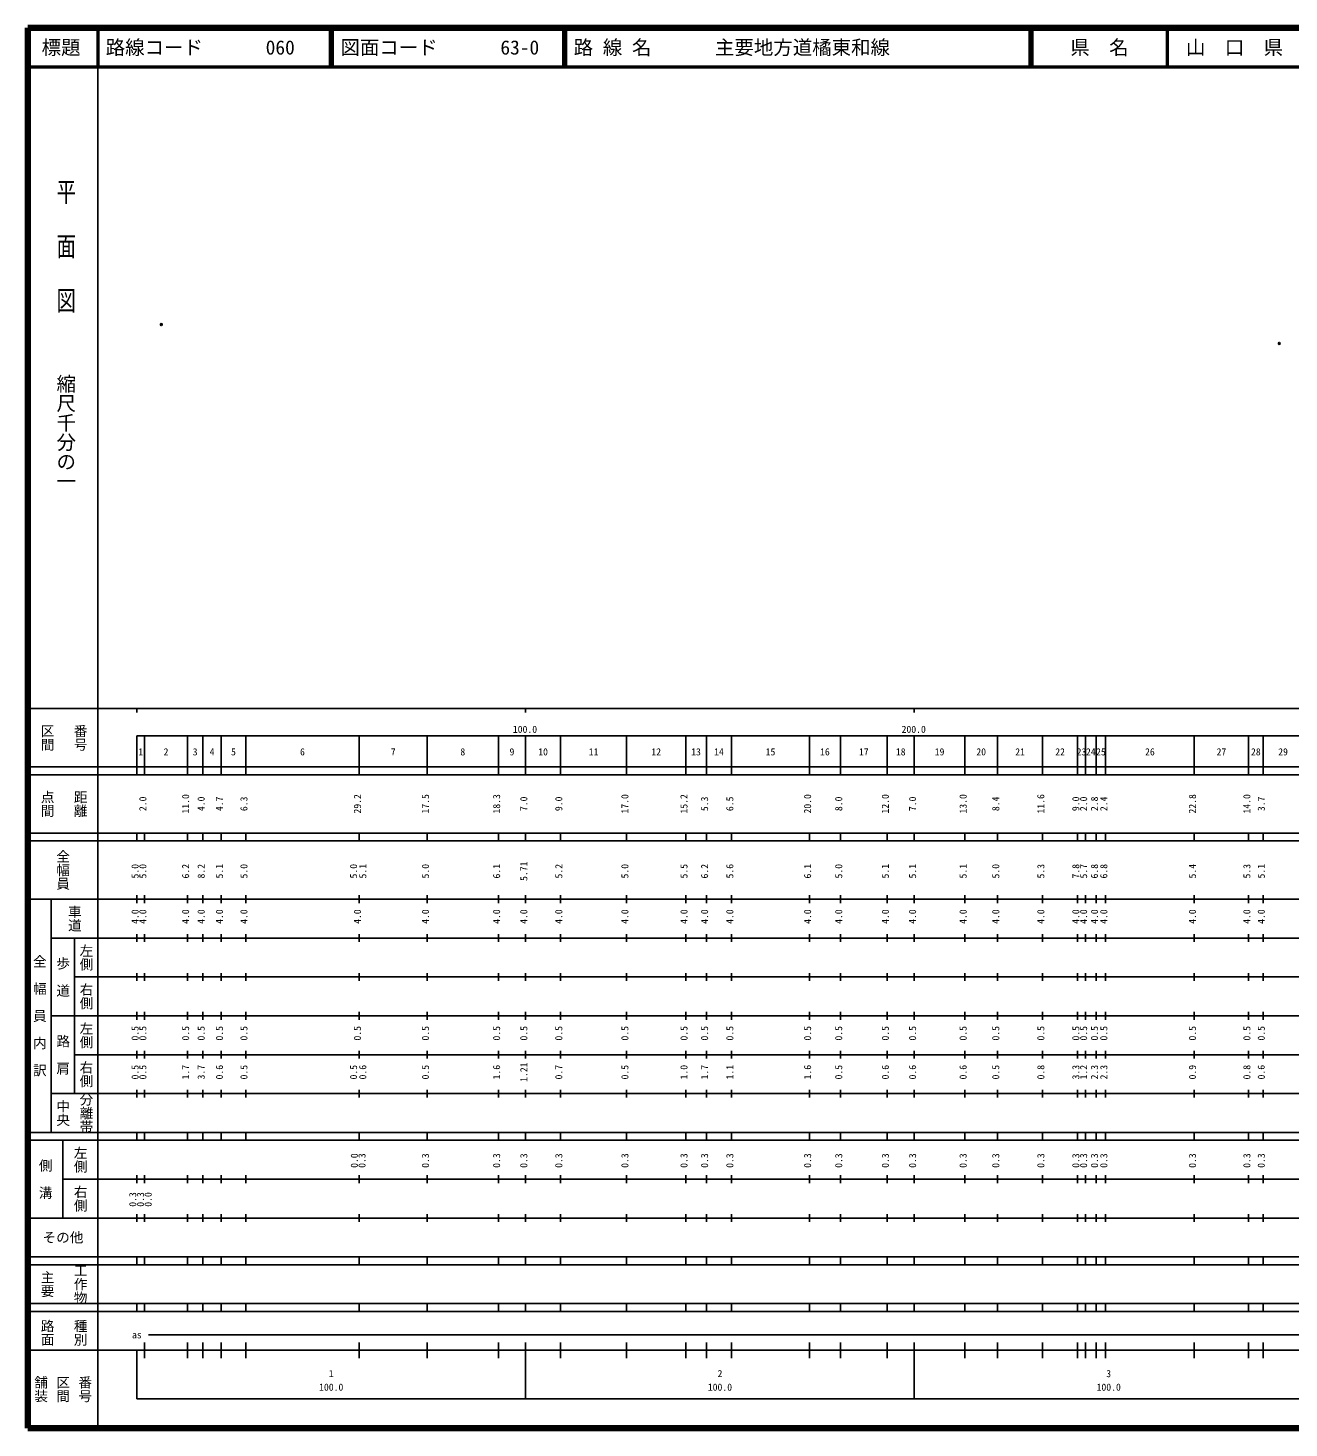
# Model space of a CAD drawing. Units: millimetres on the paper. Extents: x 40 to 680, y 20 to 380.
# Drawn here: x 40 to 364.4, y 20 to 380 of the extents above; entities that cross this region are included whole.
import ezdxf
from ezdxf.enums import TextEntityAlignment as Align

# ---------------------------------------------------------------- set-up
doc = ezdxf.new("R2010")
doc.units = ezdxf.units.MM
doc.header["$PDMODE"] = 32
doc.header["$PDSIZE"] = 0.5
doc.layers.add('M-OTRS', color=6, linetype='Continuous')
doc.layers.add('M-TTL-TXT', color=7, linetype='Continuous')
for name, color, linetype, lineweight in [('M-TTL', 2, 'Continuous', 140), ('M-TTL-BAND', 7, 'Continuous', 25), ('M-TTL-LINE', 7, 'Continuous', 50)]:
    doc.layers.add(name, color=color, linetype=linetype, lineweight=lineweight)
doc.styles.add('@ＭＳ ゴシック', font='')
doc.styles.add('ＭＳ ゴシック', font='')
doc.styles.get('@ＭＳ ゴシック').set_extended_font_data('@MS Gothic')
doc.styles.get('ＭＳ ゴシック').set_extended_font_data('MS Gothic')

msp = doc.modelspace()

# ---------------------------------------------------------------- linework, layer by layer
at = {"layer": 'M-OTRS'}
for p in [(74.3, 303.729), (361.888, 298.885)]:
    msp.add_point(p, dxfattribs=at)
at = {"layer": 'M-TTL'}
for p, q in [((40, 380), (40, 20)), ((680, 380), (40, 380)), ((40, 20), (680, 20))]:
    msp.add_line(p, q, dxfattribs=at)
at = {"layer": 'M-TTL-BAND'}
for p, q in [((58, 370), (58, 20)), ((40, 205), (579, 205)), ((68, 205), (68, 204)), ((168, 205), (168, 204)), ((268, 205), (268, 204)), ((68, 198), (579, 198)), ((68, 198), (68, 188)), ((70, 188), (70, 198)), ((81, 188), (81, 198)), ((85, 188), (85, 198)), ((89.7, 188), (89.7, 198)), ((96, 188), (96, 198)), ((125.2, 188), (125.2, 198)), ((142.7, 188), (142.7, 198)), ((161, 188), (161, 198)), ((168, 188), (168, 198)), ((177, 188), (177, 198)), ((194, 188), (194, 198)), ((209.2, 188), (209.2, 198)), ((214.5, 188), (214.5, 198)), ((221, 188), (221, 198)), ((241, 188), (241, 198)), ((249, 188), (249, 198)), ((261, 188), (261, 198)), ((268, 188), (268, 198)), ((281, 188), (281, 198)), ((289.4, 188), (289.4, 198)), ((301, 188), (301, 198)), ((310, 188), (310, 198)), ((312, 188), (312, 198)), ((314.8, 188), (314.8, 198)), ((317.2, 188), (317.2, 198)), ((340, 188), (340, 198)), ((354, 188), (354, 198)), ((357.7, 188), (357.7, 198)), ((40, 190), (579, 190)), ((40, 188), (579, 188)), ((40, 173), (579, 173)), ((68, 171), (68, 173)), ((70, 171), (70, 173)), ((81, 171), (81, 173)), ((85, 171), (85, 173)), ((89.7, 171), (89.7, 173)), ((96, 171), (96, 173)), ((125.2, 171), (125.2, 173)), ((142.7, 171), (142.7, 173)), ((161, 171), (161, 173)), ((168, 171), (168, 173)), ((177, 171), (177, 173)), ((194, 171), (194, 173)), ((209.2, 171), (209.2, 173)), ((214.5, 171), (214.5, 173)), ((221, 171), (221, 173)), ((241, 171), (241, 173)), ((249, 171), (249, 173)), ((261, 171), (261, 173)), ((268, 171), (268, 173)), ((281, 171), (281, 173)), ((289.4, 171), (289.4, 173)), ((301, 171), (301, 173)), ((310, 171), (310, 173)), ((312, 171), (312, 173)), ((314.8, 171), (314.8, 173)), ((317.2, 171), (317.2, 173)), ((340, 171), (340, 173)), ((354, 171), (354, 173)), ((357.7, 171), (357.7, 173)), ((40, 171), (579, 171)), ((40, 156), (579, 156)), ((46, 96), (46, 156)), ((68, 155), (68, 157)), ((70, 155), (70, 157)), ((81, 155), (81, 157)), ((85, 155), (85, 157)), ((89.7, 155), (89.7, 157)), ((96, 155), (96, 157)), ((125.2, 155), (125.2, 157)), ((142.7, 155), (142.7, 157)), ((161, 155), (161, 157)), ((168, 155), (168, 157)), ((177, 155), (177, 157)), ((194, 155), (194, 157)), ((209.2, 155), (209.2, 157)), ((214.5, 155), (214.5, 157)), ((221, 155), (221, 157)), ((241, 155), (241, 157)), ((249, 155), (249, 157)), ((261, 155), (261, 157)), ((268, 155), (268, 157)), ((281, 155), (281, 157)), ((289.4, 155), (289.4, 157)), ((301, 155), (301, 157)), ((310, 155), (310, 157)), ((312, 155), (312, 157)), ((314.8, 155), (314.8, 157)), ((317.2, 155), (317.2, 157)), ((340, 155), (340, 157)), ((354, 155), (354, 157)), ((357.7, 155), (357.7, 157)), ((46, 146), (579, 146)), ((52, 146), (52, 106)), ((68, 145), (68, 147)), ((70, 145), (70, 147)), ((81, 145), (81, 147)), ((85, 145), (85, 147)), ((89.7, 145), (89.7, 147)), ((96, 145), (96, 147)), ((125.2, 145), (125.2, 147)), ((142.7, 145), (142.7, 147)), ((161, 145), (161, 147)), ((168, 145), (168, 147)), ((177, 145), (177, 147)), ((194, 145), (194, 147)), ((209.2, 145), (209.2, 147)), ((214.5, 145), (214.5, 147)), ((221, 145), (221, 147)), ((241, 145), (241, 147)), ((249, 145), (249, 147)), ((261, 145), (261, 147)), ((268, 145), (268, 147)), ((281, 145), (281, 147)), ((289.4, 145), (289.4, 147)), ((301, 145), (301, 147)), ((310, 145), (310, 147)), ((312, 145), (312, 147)), ((314.8, 145), (314.8, 147)), ((317.2, 145), (317.2, 147)), ((340, 145), (340, 147)), ((354, 145), (354, 147)), ((357.7, 145), (357.7, 147)), ((68, 135), (68, 137)), ((70, 135), (70, 137)), ((81, 135), (81, 137)), ((85, 135), (85, 137)), ((89.7, 135), (89.7, 137)), ((96, 135), (96, 137)), ((125.2, 135), (125.2, 137)), ((142.7, 135), (142.7, 137)), ((161, 135), (161, 137)), ((168, 135), (168, 137)), ((177, 135), (177, 137)), ((194, 135), (194, 137)), ((209.2, 135), (209.2, 137)), ((214.5, 135), (214.5, 137)), ((221, 135), (221, 137)), ((241, 135), (241, 137)), ((249, 135), (249, 137)), ((261, 135), (261, 137)), ((268, 135), (268, 137)), ((281, 135), (281, 137)), ((289.4, 135), (289.4, 137)), ((301, 135), (301, 137)), ((310, 135), (310, 137)), ((312, 135), (312, 137)), ((314.8, 135), (314.8, 137)), ((317.2, 135), (317.2, 137)), ((340, 135), (340, 137)), ((354, 135), (354, 137)), ((357.7, 135), (357.7, 137)), ((52, 136), (579, 136)), ((46, 126), (579, 126)), ((68, 125), (68, 127)), ((70, 125), (70, 127)), ((81, 125), (81, 127)), ((85, 125), (85, 127)), ((89.7, 125), (89.7, 127)), ((96, 125), (96, 127)), ((125.2, 125), (125.2, 127)), ((142.7, 125), (142.7, 127)), ((161, 125), (161, 127)), ((168, 125), (168, 127)), ((177, 125), (177, 127)), ((194, 125), (194, 127)), ((209.2, 125), (209.2, 127)), ((214.5, 125), (214.5, 127)), ((221, 125), (221, 127)), ((241, 125), (241, 127)), ((249, 125), (249, 127)), ((261, 125), (261, 127)), ((268, 125), (268, 127)), ((281, 125), (281, 127)), ((289.4, 125), (289.4, 127)), ((301, 125), (301, 127)), ((310, 125), (310, 127)), ((312, 125), (312, 127)), ((314.8, 125), (314.8, 127)), ((317.2, 125), (317.2, 127)), ((340, 125), (340, 127)), ((354, 125), (354, 127)), ((357.7, 125), (357.7, 127)), ((52, 116), (579, 116)), ((68, 115), (68, 117)), ((70, 115), (70, 117)), ((81, 115), (81, 117)), ((85, 115), (85, 117)), ((89.7, 115), (89.7, 117)), ((96, 115), (96, 117)), ((125.2, 115), (125.2, 117)), ((142.7, 115), (142.7, 117)), ((161, 115), (161, 117)), ((168, 115), (168, 117)), ((177, 115), (177, 117)), ((194, 115), (194, 117)), ((209.2, 115), (209.2, 117)), ((214.5, 115), (214.5, 117)), ((221, 115), (221, 117)), ((241, 115), (241, 117)), ((249, 115), (249, 117)), ((261, 115), (261, 117)), ((268, 115), (268, 117)), ((281, 115), (281, 117)), ((289.4, 115), (289.4, 117)), ((301, 115), (301, 117)), ((310, 115), (310, 117)), ((312, 115), (312, 117)), ((314.8, 115), (314.8, 117)), ((317.2, 115), (317.2, 117)), ((340, 115), (340, 117)), ((354, 115), (354, 117)), ((357.7, 115), (357.7, 117)), ((46, 106), (579, 106)), ((68, 105), (68, 107)), ((70, 105), (70, 107)), ((81, 105), (81, 107)), ((85, 105), (85, 107)), ((89.7, 105), (89.7, 107)), ((96, 105), (96, 107)), ((125.2, 105), (125.2, 107)), ((142.7, 105), (142.7, 107)), ((161, 105), (161, 107)), ((168, 105), (168, 107)), ((177, 105), (177, 107)), ((194, 105), (194, 107)), ((209.2, 105), (209.2, 107)), ((214.5, 105), (214.5, 107)), ((221, 105), (221, 107)), ((241, 105), (241, 107)), ((249, 105), (249, 107)), ((261, 105), (261, 107)), ((268, 105), (268, 107)), ((281, 105), (281, 107)), ((289.4, 105), (289.4, 107)), ((301, 105), (301, 107)), ((310, 105), (310, 107)), ((312, 105), (312, 107)), ((314.8, 105), (314.8, 107)), ((317.2, 105), (317.2, 107)), ((340, 105), (340, 107)), ((354, 105), (354, 107)), ((357.7, 105), (357.7, 107)), ((40, 96), (579, 96)), ((40, 94), (579, 94)), ((49, 94), (49, 74)), ((68, 94), (68, 96)), ((70, 94), (70, 96)), ((81, 94), (81, 96)), ((85, 94), (85, 96)), ((89.7, 94), (89.7, 96)), ((96, 94), (96, 96)), ((125.2, 94), (125.2, 96)), ((142.7, 94), (142.7, 96)), ((161, 94), (161, 96)), ((168, 94), (168, 96)), ((177, 94), (177, 96)), ((194, 94), (194, 96)), ((209.2, 94), (209.2, 96)), ((214.5, 94), (214.5, 96)), ((221, 94), (221, 96)), ((241, 94), (241, 96)), ((249, 94), (249, 96)), ((261, 94), (261, 96)), ((268, 94), (268, 96)), ((281, 94), (281, 96)), ((289.4, 94), (289.4, 96)), ((301, 94), (301, 96)), ((310, 94), (310, 96)), ((312, 94), (312, 96)), ((314.8, 94), (314.8, 96)), ((317.2, 94), (317.2, 96)), ((340, 94), (340, 96)), ((354, 94), (354, 96)), ((357.7, 94), (357.7, 96)), ((49, 84), (579, 84)), ((68, 83), (68, 85)), ((70, 83), (70, 85)), ((81, 83), (81, 85)), ((85, 83), (85, 85)), ((89.7, 83), (89.7, 85)), ((96, 83), (96, 85)), ((125.2, 83), (125.2, 85)), ((142.7, 83), (142.7, 85)), ((161, 83), (161, 85)), ((168, 83), (168, 85)), ((177, 83), (177, 85)), ((194, 83), (194, 85)), ((209.2, 83), (209.2, 85)), ((214.5, 83), (214.5, 85)), ((221, 83), (221, 85)), ((241, 83), (241, 85)), ((249, 83), (249, 85)), ((261, 83), (261, 85)), ((268, 83), (268, 85)), ((281, 83), (281, 85)), ((289.4, 83), (289.4, 85)), ((301, 83), (301, 85)), ((310, 83), (310, 85)), ((312, 83), (312, 85)), ((314.8, 83), (314.8, 85)), ((317.2, 83), (317.2, 85)), ((340, 83), (340, 85)), ((354, 83), (354, 85)), ((357.7, 83), (357.7, 85)), ((40, 74), (579, 74)), ((68, 73), (68, 75)), ((70, 73), (70, 75)), ((81, 73), (81, 75)), ((85, 73), (85, 75)), ((89.7, 73), (89.7, 75)), ((96, 73), (96, 75)), ((125.2, 73), (125.2, 75)), ((142.7, 73), (142.7, 75)), ((161, 73), (161, 75)), ((168, 73), (168, 75)), ((177, 73), (177, 75)), ((194, 73), (194, 75)), ((209.2, 73), (209.2, 75)), ((214.5, 73), (214.5, 75)), ((221, 73), (221, 75)), ((241, 73), (241, 75)), ((249, 73), (249, 75)), ((261, 73), (261, 75)), ((268, 73), (268, 75)), ((281, 73), (281, 75)), ((289.4, 73), (289.4, 75)), ((301, 73), (301, 75)), ((310, 73), (310, 75)), ((312, 73), (312, 75)), ((314.8, 73), (314.8, 75)), ((317.2, 73), (317.2, 75)), ((340, 73), (340, 75)), ((354, 73), (354, 75)), ((357.7, 73), (357.7, 75)), ((40, 64), (579, 64)), ((40, 62), (579, 62)), ((68, 62), (68, 64)), ((70, 62), (70, 64)), ((81, 62), (81, 64)), ((85, 62), (85, 64)), ((89.7, 62), (89.7, 64)), ((96, 62), (96, 64)), ((125.2, 62), (125.2, 64)), ((142.7, 62), (142.7, 64)), ((161, 62), (161, 64)), ((168, 62), (168, 64)), ((177, 62), (177, 64)), ((194, 62), (194, 64)), ((209.2, 62), (209.2, 64)), ((214.5, 62), (214.5, 64)), ((221, 62), (221, 64)), ((241, 62), (241, 64)), ((249, 62), (249, 64)), ((261, 62), (261, 64)), ((268, 62), (268, 64)), ((281, 62), (281, 64)), ((289.4, 62), (289.4, 64)), ((301, 62), (301, 64)), ((310, 62), (310, 64)), ((312, 62), (312, 64)), ((314.8, 62), (314.8, 64)), ((317.2, 62), (317.2, 64)), ((340, 62), (340, 64)), ((354, 62), (354, 64)), ((357.7, 62), (357.7, 64)), ((40, 52), (579, 52)), ((68, 50), (68, 52)), ((70, 50), (70, 52)), ((81, 50), (81, 52)), ((85, 50), (85, 52)), ((89.7, 50), (89.7, 52)), ((96, 50), (96, 52)), ((125.2, 50), (125.2, 52)), ((142.7, 50), (142.7, 52)), ((161, 50), (161, 52)), ((168, 50), (168, 52)), ((177, 50), (177, 52)), ((194, 50), (194, 52)), ((209.2, 50), (209.2, 52)), ((214.5, 50), (214.5, 52)), ((221, 50), (221, 52)), ((241, 50), (241, 52)), ((249, 50), (249, 52)), ((261, 50), (261, 52)), ((268, 50), (268, 52)), ((281, 50), (281, 52)), ((289.4, 50), (289.4, 52)), ((301, 50), (301, 52)), ((310, 50), (310, 52)), ((312, 50), (312, 52)), ((314.8, 50), (314.8, 52)), ((317.2, 50), (317.2, 52)), ((340, 50), (340, 52)), ((354, 50), (354, 52)), ((357.7, 50), (357.7, 52)), ((40, 50), (579, 50)), ((71, 44), (408.5, 44)), ((40, 40), (579, 40)), ((68, 40), (68, 27.5)), ((70, 38), (70, 42)), ((81, 38), (81, 42)), ((85, 38), (85, 42)), ((89.7, 38), (89.7, 42)), ((96, 38), (96, 42)), ((125.2, 38), (125.2, 42)), ((142.7, 38), (142.7, 42)), ((161, 38), (161, 42)), ((168, 27.5), (168, 42)), ((177, 38), (177, 42)), ((194, 38), (194, 42)), ((209.2, 38), (209.2, 42)), ((214.5, 38), (214.5, 42)), ((221, 38), (221, 42)), ((241, 38), (241, 42)), ((249, 38), (249, 42)), ((261, 38), (261, 42)), ((268, 27.5), (268, 42)), ((281, 38), (281, 42)), ((289.4, 38), (289.4, 42)), ((301, 38), (301, 42)), ((310, 38), (310, 42)), ((312, 38), (312, 42)), ((314.8, 38), (314.8, 42)), ((317.2, 38), (317.2, 42)), ((340, 38), (340, 42)), ((354, 38), (354, 42)), ((357.7, 38), (357.7, 42)), ((68, 27.5), (579, 27.5))]:
    msp.add_line(p, q, dxfattribs=at)
at = {"layer": 'M-TTL-LINE'}
for p, q in [((58, 380), (58, 370)), ((117.75, 380), (117.75, 370)), ((118.25, 380), (118.25, 370)), ((177.75, 380), (177.75, 370)), ((178.25, 380), (178.25, 370)), ((297.75, 380), (297.75, 370)), ((298.25, 380), (298.25, 370)), ((333, 380), (333, 370)), ((40, 370), (680, 370))]:
    msp.add_line(p, q, dxfattribs=at)

# ---------------------------------------------------------------- texts
at = {"layer": 'M-TTL-BAND', "style": '@ＭＳ ゴシック', "width": 1.4}
msp.add_text('平  面  図', height=3.666, rotation=270, dxfattribs=at).set_placement((49.777, 306.475), align=Align.MIDDLE_RIGHT)
at = {"layer": 'M-TTL-BAND', "style": '@ＭＳ ゴシック'}
msp.add_text('縮尺千分の一', height=3.666, rotation=270, dxfattribs=at).set_placement((49.777, 261.03), align=Align.MIDDLE_RIGHT)
for s, p in [('区間', (45, 197.5)), ('番号', (53.5, 197.5)), ('点間', (45, 180.5)), ('距離', (53.5, 180.5)), ('全幅員', (49, 163.5)), ('車道', (52, 151)), ('左側', (55, 141)), ('全\u3000幅\u3000員\u3000内\u3000訳', (43, 126)), ('歩\u3000道', (49, 136)), ('右側', (55, 131)), ('左側', (55, 121)), ('路\u3000肩', (49, 116)), ('右側', (55, 111)), ('分離帯', (55, 101)), ('中央', (49, 101)), ('左側', (53.5, 89)), ('側\u3000溝', (44.5, 84)), ('右側', (53.5, 79)), ('工作物', (53.5, 57)), ('主要', (45, 57)), ('路面', (45, 44.5)), ('種別', (53.5, 44.5)), ('舗装', (43.333, 30)), ('区間', (49, 30)), ('番号', (54.667, 30))]:
    msp.add_text(s, height=2.566, rotation=270, dxfattribs=at).set_placement(p, align=Align.MIDDLE_CENTER)
at = {"layer": 'M-TTL-BAND', "style": 'ＭＳ ゴシック'}
for s, p in [('100.0', (167.844, 198.195)), ('200.0', (267.844, 198.195)), ('1', (69, 192.405)), ('2', (75.5, 192.405)), ('3', (83, 192.405)), ('4', (87.35, 192.405)), ('5', (92.85, 192.405)), ('6', (110.6, 192.405)), ('7', (133.95, 192.405)), ('8', (151.85, 192.405)), ('9', (164.5, 192.405)), ('10', (172.5, 192.405)), ('11', (185.5, 192.405)), ('12', (201.6, 192.405)), ('13', (211.85, 192.405)), ('14', (217.75, 192.405)), ('15', (231, 192.405)), ('16', (245, 192.405)), ('17', (255, 192.405)), ('18', (264.5, 192.405)), ('19', (274.5, 192.405)), ('20', (285.2, 192.405)), ('21', (295.2, 192.405)), ('22', (305.5, 192.405)), ('23', (311, 192.405)), ('24', (313.4, 192.405)), ('25', (316, 192.405)), ('26', (328.6, 192.405)), ('27', (347, 192.405)), ('28', (355.85, 192.405)), ('29', (362.85, 192.405)), ('as', (68, 42.5)), ('1', (118, 32.523)), ('2', (218, 32.523)), ('3', (318, 32.523)), ('100.0', (118, 29.033)), ('100.0', (218, 29.033)), ('100.0', (318, 29.033))]:
    msp.add_text(s, height=1.833, dxfattribs=at).set_placement(p, align=Align.BOTTOM_CENTER)
for s, p in [('2.0', (71, 180.5)), ('11.0', (82, 180.5)), ('4.0', (86, 180.5)), ('4.7', (90.7, 180.5)), ('6.3', (97, 180.5)), ('29.2', (126.2, 180.5)), ('17.5', (143.7, 180.5)), ('18.3', (162, 180.5)), ('7.0', (169, 180.5)), ('9.0', (178, 180.5)), ('17.0', (195, 180.5)), ('15.2', (210.2, 180.5)), ('5.3', (215.5, 180.5)), ('6.5', (222, 180.5)), ('20.0', (242, 180.5)), ('8.0', (250, 180.5)), ('12.0', (262, 180.5)), ('7.0', (269, 180.5)), ('13.0', (282, 180.5)), ('8.4', (290.4, 180.5)), ('11.6', (302, 180.5)), ('9.0', (311, 180.5)), ('2.0', (313, 180.5)), ('2.8', (315.8, 180.5)), ('2.4', (318.2, 180.5)), ('22.8', (341, 180.5)), ('14.0', (355, 180.5)), ('3.7', (358.7, 180.5)), ('5.0', (69, 163.174)), ('5.0', (71, 163.174)), ('6.2', (82, 163.174)), ('8.2', (86, 163.174)), ('5.1', (90.7, 163.174)), ('5.0', (97, 163.174)), ('5.0', (125.2, 163.174)), ('5.1', (127.57, 163.174)), ('5.0', (143.7, 163.174)), ('6.1', (162, 163.174)), ('5.71', (169, 163.174)), ('5.2', (178, 163.174)), ('5.0', (195, 163.174)), ('5.5', (210.2, 163.174)), ('6.2', (215.5, 163.174)), ('5.6', (222, 163.174)), ('6.1', (242, 163.174)), ('5.0', (250, 163.174)), ('5.1', (262, 163.174)), ('5.1', (269, 163.174)), ('5.1', (282, 163.174)), ('5.0', (290.4, 163.174)), ('5.3', (302, 163.174)), ('7.8', (311, 163.174)), ('5.7', (313, 163.174)), ('6.8', (315.8, 163.174)), ('6.8', (318.2, 163.174)), ('5.4', (341, 163.174)), ('5.3', (355, 163.174)), ('5.1', (358.7, 163.174)), ('4.0', (69, 151.5)), ('4.0', (71, 151.5)), ('4.0', (82, 151.5)), ('4.0', (86, 151.5)), ('4.0', (90.7, 151.5)), ('4.0', (97, 151.5)), ('4.0', (126.2, 151.5)), ('4.0', (143.7, 151.5)), ('4.0', (162, 151.5)), ('4.0', (169, 151.5)), ('4.0', (178, 151.5)), ('4.0', (195, 151.5)), ('4.0', (210.2, 151.5)), ('4.0', (215.5, 151.5)), ('4.0', (222, 151.5)), ('4.0', (242, 151.5)), ('4.0', (250, 151.5)), ('4.0', (262, 151.5)), ('4.0', (269, 151.5)), ('4.0', (282, 151.5)), ('4.0', (290.4, 151.5)), ('4.0', (302, 151.5)), ('4.0', (311, 151.5)), ('4.0', (313, 151.5)), ('4.0', (315.8, 151.5)), ('4.0', (318.2, 151.5)), ('4.0', (341, 151.5)), ('4.0', (355, 151.5)), ('4.0', (358.7, 151.5)), ('0.5', (69, 121.5)), ('0.5', (71, 121.5)), ('0.5', (82, 121.5)), ('0.5', (86, 121.5)), ('0.5', (90.7, 121.5)), ('0.5', (97, 121.5)), ('0.5', (126.2, 121.5)), ('0.5', (143.7, 121.5)), ('0.5', (162, 121.5)), ('0.5', (169, 121.5)), ('0.5', (178, 121.5)), ('0.5', (195, 121.5)), ('0.5', (210.2, 121.5)), ('0.5', (215.5, 121.5)), ('0.5', (222, 121.5)), ('0.5', (242, 121.5)), ('0.5', (250, 121.5)), ('0.5', (262, 121.5)), ('0.5', (269, 121.5)), ('0.5', (282, 121.5)), ('0.5', (290.4, 121.5)), ('0.5', (302, 121.5)), ('0.5', (311, 121.5)), ('0.5', (313, 121.5)), ('0.5', (315.8, 121.5)), ('0.5', (318.2, 121.5)), ('0.5', (341, 121.5)), ('0.5', (355, 121.5)), ('0.5', (358.7, 121.5)), ('0.5', (69, 111.5)), ('0.5', (71, 111.5)), ('1.7', (82, 111.5)), ('3.7', (86, 111.5)), ('0.6', (90.7, 111.5)), ('0.5', (97, 111.5)), ('0.5', (125.2, 111.5)), ('0.6', (127.57, 111.5)), ('0.5', (143.7, 111.5)), ('1.6', (162, 111.5)), ('1.21', (169, 111.5)), ('0.7', (178, 111.5)), ('0.5', (195, 111.5)), ('1.0', (210.2, 111.5)), ('1.7', (215.5, 111.5)), ('1.1', (222, 111.5)), ('1.6', (242, 111.5)), ('0.5', (250, 111.5)), ('0.6', (262, 111.5)), ('0.6', (269, 111.5)), ('0.6', (282, 111.5)), ('0.5', (290.4, 111.5)), ('0.8', (302, 111.5)), ('3.3', (311, 111.5)), ('1.2', (313, 111.5)), ('2.3', (315.8, 111.5)), ('2.3', (318.2, 111.5)), ('0.9', (341, 111.5)), ('0.8', (355, 111.5)), ('0.6', (358.7, 111.5)), ('0.0', (125.4, 88.764)), ('0.3', (127.37, 88.764)), ('0.3', (143.7, 88.764)), ('0.3', (162, 88.764)), ('0.3', (169, 88.764)), ('0.3', (178, 88.764)), ('0.3', (195, 88.764)), ('0.3', (210.2, 88.764)), ('0.3', (215.5, 88.764)), ('0.3', (222, 88.764)), ('0.3', (242, 88.764)), ('0.3', (250, 88.764)), ('0.3', (262, 88.764)), ('0.3', (269, 88.764)), ('0.3', (282, 88.764)), ('0.3', (290.4, 88.764)), ('0.3', (302, 88.764)), ('0.3', (311, 88.764)), ('0.3', (313, 88.764)), ('0.3', (315.8, 88.764)), ('0.3', (318.2, 88.764)), ('0.3', (341, 88.764)), ('0.3', (355, 88.764)), ('0.3', (358.7, 88.764)), ('0.3', (68.4, 78.764)), ('0.3', (70.4, 78.764)), ('0.0', (72.37, 78.764))]:
    msp.add_text(s, height=1.833, rotation=90, dxfattribs=at).set_placement(p, align=Align.BOTTOM_CENTER)
msp.add_text('その他', height=2.566, dxfattribs=at).set_placement((49, 69), align=Align.MIDDLE_CENTER)
at = {"layer": 'M-TTL-TXT', "style": 'ＭＳ ゴシック'}
for s, p in [('標題', (48.5, 375)), ('県\u3000名', (315.625, 375)), ('山\u3000口\u3000県', (350.375, 375))]:
    msp.add_text(s, height=3.666, dxfattribs=at).set_placement(p, align=Align.MIDDLE_CENTER)
for s, p in [('路線コード', (60, 375)), ('060', (101.142, 375)), ('図面コード', (120.38, 375)), ('63-0', (161.521, 375)), ('路 線 名', (180.38, 375)), ('主要地方道橘東和線', (216.734, 375))]:
    msp.add_text(s, height=3.666, dxfattribs=at).set_placement(p, align=Align.MIDDLE_LEFT)

doc.saveas('drawing.dxf')
